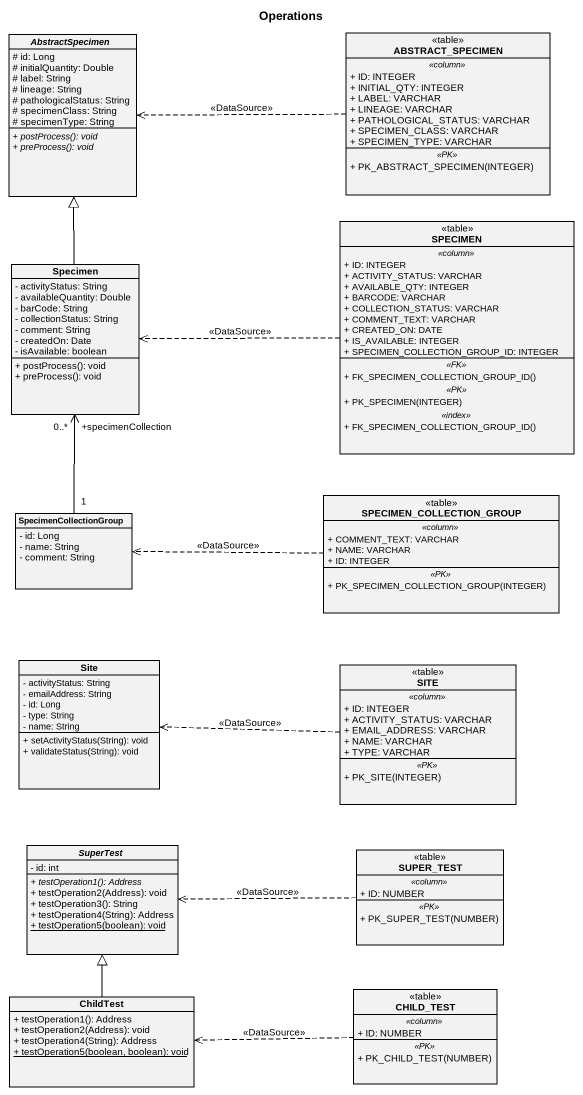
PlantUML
@startuml
title Operations
hide circle
hide empty members
skinparam classAttributeIconSize 0
abstract class AbstractSpecimen {
  # id: Long
  # initialQuantity: Double
  # label: String
  # lineage: String
  # pathologicalStatus: String
  # specimenClass: String
  # specimenType: String
  {abstract} + postProcess(): void
  {abstract} + preProcess(): void
}
class ABSTRACT_SPECIMEN <<table>> {
  .. <<column>> ..
  + ID: INTEGER
  + INITIAL_QTY: INTEGER
  + LABEL: VARCHAR
  + LINEAGE: VARCHAR
  + PATHOLOGICAL_STATUS: VARCHAR
  + SPECIMEN_CLASS: VARCHAR
  + SPECIMEN_TYPE: VARCHAR
  .. <<PK>> ..
  + PK_ABSTRACT_SPECIMEN(INTEGER)
}
class SPECIMEN <<table>> {
  .. <<column>> ..
  + ID: INTEGER
  + ACTIVITY_STATUS: VARCHAR
  + AVAILABLE_QTY: INTEGER
  + BARCODE: VARCHAR
  + COLLECTION_STATUS: VARCHAR
  + COMMENT_TEXT: VARCHAR
  + CREATED_ON: DATE
  + IS_AVAILABLE: INTEGER
  + SPECIMEN_COLLECTION_GROUP_ID: INTEGER
  .. <<FK>> ..
  + FK_SPECIMEN_COLLECTION_GROUP_ID()
  .. <<PK>> ..
  + PK_SPECIMEN(INTEGER)
  .. <<index>> ..
  + FK_SPECIMEN_COLLECTION_GROUP_ID()
}
class Specimen {
  - activityStatus: String
  - availableQuantity: Double
  - barCode: String
  - collectionStatus: String
  - comment: String
  - createdOn: Date
  - isAvailable: boolean
  + postProcess(): void
  + preProcess(): void
}
class SPECIMEN_COLLECTION_GROUP <<table>> {
  .. <<column>> ..
  + COMMENT_TEXT: VARCHAR
  + NAME: VARCHAR
  + ID: INTEGER
  .. <<PK>> ..
  + PK_SPECIMEN_COLLECTION_GROUP(INTEGER)
}
class SpecimenCollectionGroup {
  - id: Long
  - name: String
  - comment: String
}
class Site {
  - activityStatus: String
  - emailAddress: String
  - id: Long
  - type: String
  - name: String
  + setActivityStatus(String): void
  + validateStatus(String): void
}
class SITE <<table>> {
  .. <<column>> ..
  + ID: INTEGER
  + ACTIVITY_STATUS: VARCHAR
  + EMAIL_ADDRESS: VARCHAR
  + NAME: VARCHAR
  + TYPE: VARCHAR
  .. <<PK>> ..
  + PK_SITE(INTEGER)
}
abstract class SuperTest {
  - id: int
  {abstract} + testOperation1(): Address
  + testOperation2(Address): void
  + testOperation3(): String
  + testOperation4(String): Address
  {static} + testOperation5(boolean): void
}
class SUPER_TEST <<table>> {
  .. <<column>> ..
  + ID: NUMBER
  .. <<PK>> ..
  + PK_SUPER_TEST(NUMBER)
}
class ChildTest {
  + testOperation1(): Address
  + testOperation2(Address): void
  + testOperation4(String): Address
  {static} + testOperation5(boolean, boolean): void
}
class CHILD_TEST <<table>> {
  .. <<column>> ..
  + ID: NUMBER
  .. <<PK>> ..
  + PK_CHILD_TEST(NUMBER)
}
ABSTRACT_SPECIMEN .left.> AbstractSpecimen : <<DataSource>>
SPECIMEN .left.> Specimen : <<DataSource>>
Specimen -up-|> AbstractSpecimen
SPECIMEN_COLLECTION_GROUP .left.> SpecimenCollectionGroup : <<DataSource>>
SpecimenCollectionGroup "1" -up-> "+specimenCollection\n0..*" Specimen
SITE .left.> Site : <<DataSource>>
SUPER_TEST .left.> SuperTest : <<DataSource>>
ChildTest -up-|> SuperTest
CHILD_TEST .left.> ChildTest : <<DataSource>>
@enduml
